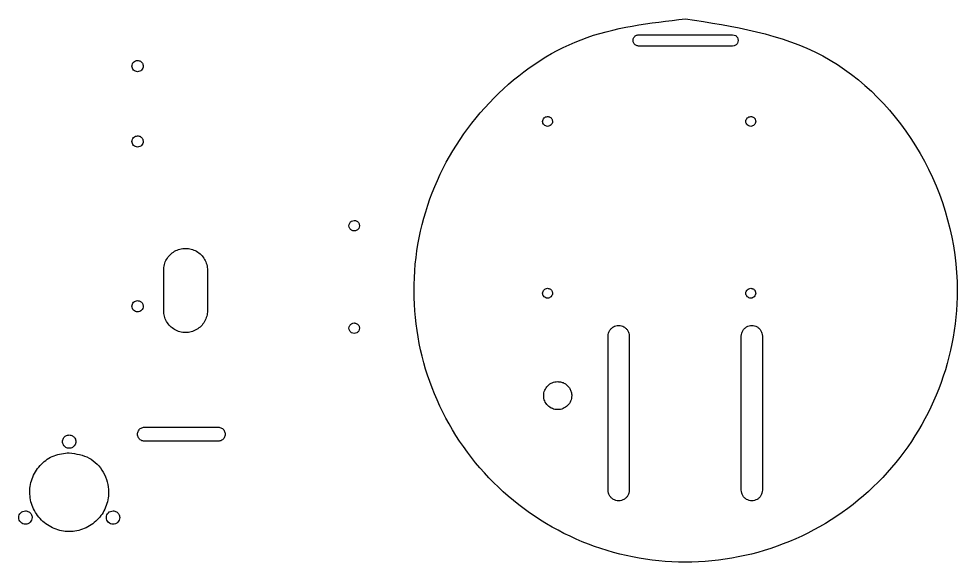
# Model space of a CAD drawing. Extents: x -2460 to 46339, y -15816 to 2995.
# Drawn here: x 20628 to 46339, y -15816 to -934 of the extents above; entities that cross this region are included whole.
import ezdxf

# ---------------------------------------------------------------- set-up
doc = ezdxf.new("R2010")
doc.units = 0
doc.layers.add('Layer_1', color=7, linetype='CONTINUOUS')

msp = doc.modelspace()

# ---------------------------------------------------------------- linework, layer by layer
at = {"layer": 'Layer_1', "color": 7}
for points in [[(38897.599226, -933.75325)], [(37611.324016, -1373.435768)], [(23882.762359, -2076.162865)], [(35114.665603, -3611.096848)], [(40682.751801, -3611.096848)], [(23882.762359, -4140.146469)], [(29819.436356, -6456.740995)], [(25198.090599, -7221.752394)], [(25198.090599, -7221.752394)], [(35114.665603, -8315.111165)], [(40682.751801, -8315.111165)], [(23882.762359, -8652.161665)], [(29819.436356, -9264.753809)], [(37063.946876, -9333.748337)], [(37063.946876, -9333.748337)], [(40712.036984, -9333.748337)], [(40712.036984, -9333.748337)], [(25198.090623, -9525.75253)], [(35393.130873, -10869.745209)], [(22010.776656, -12331.022439)], [(24074.762461, -12117.767295)], [(22010.776656, -12816.482987)], [(37063.946876, -14133.738562)], [(40712.036984, -14133.738562)], [(20810.768615, -14409.489651)], [(23210.763727, -14409.489651)]]:
    msp.add_lwpolyline(points, close=True, dxfattribs=at)
for points in [[(37457.724078, -1527.035205), (37457.724078, -1527.035707)], [(37611.324016, -1373.435768), (40184.118275, -1373.435768)], [(40337.718213, -1527.035707), (40337.718213, -1527.035205)], [(40184.118275, -1680.635143), (37611.324016, -1680.635143)], [(24598.090626, -8925.752557), (24598.090626, -7821.752367)], [(25798.090596, -7821.752367), (25798.090596, -8925.752557)], [(36775.947463, -13845.739149), (36775.947463, -9621.74775)], [(37351.94629, -9621.74775), (37351.94629, -13845.739149)], [(40424.03757, -13845.739149), (40424.03757, -9621.74775)], [(41000.036397, -9621.74775), (41000.036397, -13845.739149)], [(23882.762359, -12309.766412), (23882.762359, -12309.767397)], [(24074.762461, -12117.767295), (26090.762198, -12117.767295)], [(26282.7623, -12309.767397), (26282.7623, -12309.766412)], [(26090.762198, -12501.766513), (24074.762461, -12501.766513)]]:
    msp.add_lwpolyline(points, dxfattribs=at)
for points, knots in [([(38897.599226, -933.75325), (37917.871078, -1046.805039), (35975.861091, -1270.89547), (33501.059948, -2989.924448), (31842.815439, -5447.791704), (31264.858448, -8375.62171), (31845.528522, -11293.590358), (33498.102327, -13773.320043), (35977.487336, -15425.802547), (38896.728857, -16006.492152), (41819.742817, -15428.547274), (44295.546683, -13770.234717), (45948.40089, -11295.690735), (46601.323203, -8047.535043), (45639.111569, -4501.730822), (42793.146576, -1541.508556), (40209.08106, -1138.361222), (38897.599226, -933.75325)], [0, 0, 0, 0, 2920.328376, 5788.653607, 8708.981983, 11629.310359, 14497.635589, 17417.963966, 20338.292342, 23206.617572, 26126.945949, 29047.274325, 31915.599555, 34835.927931, 38725.998201, 42500.690169, 46390.760439, 46390.760439, 46390.760439, 46390.760439]), ([(37457.724078, -1527.035707), (37458.748013, -1513.593679), (37460.787409, -1486.82086), (37476.903913, -1449.366873), (37501.423581, -1417.135271), (37533.655183, -1392.615603), (37571.109169, -1376.4991), (37597.881988, -1374.459703), (37611.324016, -1373.435768)], [0, 0, 0, 0, 40.208606, 80.08447, 120.293076, 160.501682, 200.377547, 240.586152, 240.586152, 240.586152, 240.586152]), ([(37611.324016, -1680.635143), (37597.881988, -1679.611208), (37571.109169, -1677.571812), (37533.655183, -1661.455308), (37501.423581, -1636.93564), (37476.903913, -1604.704038), (37460.787409, -1567.250052), (37458.748013, -1540.477233), (37457.724078, -1527.035205)], [0, 0, 0, 0, 40.208606, 80.08447, 120.293076, 160.501682, 200.377547, 240.586152, 240.586152, 240.586152, 240.586152]), ([(40184.118275, -1373.435768), (40211.032951, -1377.66056), (40264.064024, -1385.984838), (40325.169144, -1447.089958), (40333.493421, -1500.12103), (40337.718213, -1527.035707)], [0, 0, 0, 0, 80.31113, 158.240257, 238.551388, 238.551388, 238.551388, 238.551388]), ([(40337.718213, -1527.035205), (40333.493421, -1553.949881), (40325.169144, -1606.980953), (40264.064024, -1668.086074), (40211.032951, -1676.410351), (40184.118275, -1680.635143)], [0, 0, 0, 0, 80.31113, 158.240257, 238.551388, 238.551388, 238.551388, 238.551388]), ([(23882.762359, -2076.162865), (23862.535713, -2078.496837), (23822.442602, -2083.12322), (23771.349932, -2118.612852), (23737.115206, -2169.35592), (23725.183188, -2229.801442), (23737.171224, -2290.043384), (23771.288846, -2341.237778), (23822.476272, -2375.353648), (23882.744038, -2387.341707), (23943.09183, -2375.411349), (23994.198886, -2341.169976), (24028.34563, -2290.101953), (24039.041708, -2236.43657), (24032.823915, -2189.556678), (24017.310483, -2152.091619), (23992.628374, -2119.862999), (23960.440284, -2095.342533), (23922.974919, -2079.226238), (23896.203623, -2077.186813), (23882.762359, -2076.162865)], [0, 0, 0, 0, 60.290652, 119.507691, 179.798343, 240.088995, 299.306034, 359.596686, 419.887338, 479.104377, 539.395029, 599.685681, 658.90272, 719.193372, 759.401977, 799.277842, 839.486448, 879.695053, 919.570918, 959.779524, 959.779524, 959.779524, 959.779524]), ([(35114.665603, -3611.096848), (35096.967285, -3613.139074), (35061.885807, -3617.18716), (35017.179714, -3648.240593), (34987.224324, -3692.640784), (34976.783806, -3745.530625), (34987.27334, -3798.242333), (35017.126263, -3843.037435), (35061.915268, -3872.888825), (35114.649572, -3883.378379), (35167.453899, -3872.939314), (35212.17258, -3842.978108), (35242.050985, -3798.29358), (35251.410056, -3751.336363), (35245.969485, -3710.316451), (35232.395231, -3677.534519), (35210.798382, -3649.334472), (35182.633798, -3627.87906), (35149.851599, -3613.7773), (35126.426711, -3611.992803), (35114.665603, -3611.096848)], [0, 0, 0, 0, 52.754329, 104.569246, 157.323575, 210.077905, 261.892822, 314.647151, 367.40148, 419.216397, 471.970726, 524.725055, 576.539973, 629.294302, 664.476837, 699.368225, 734.55076, 769.733296, 804.624683, 839.807219, 839.807219, 839.807219, 839.807219]), ([(40682.751801, -3611.096848), (40665.053482, -3613.139074), (40629.972005, -3617.18716), (40585.265911, -3648.240593), (40555.310521, -3692.640784), (40544.870004, -3745.530625), (40555.359537, -3798.242333), (40585.212461, -3843.037435), (40630.001466, -3872.888825), (40682.735769, -3883.378379), (40735.540096, -3872.939314), (40780.258777, -3842.978108), (40810.137183, -3798.29358), (40819.496253, -3751.336363), (40814.055683, -3710.316451), (40800.481428, -3677.534519), (40778.884579, -3649.334472), (40750.719996, -3627.87906), (40717.937796, -3613.7773), (40694.512908, -3611.992803), (40682.751801, -3611.096848)], [0, 0, 0, 0, 52.754329, 104.569246, 157.323575, 210.077905, 261.892822, 314.647151, 367.40148, 419.216397, 471.970726, 524.725055, 576.539973, 629.294302, 664.476837, 699.368225, 734.55076, 769.733296, 804.624683, 839.807219, 839.807219, 839.807219, 839.807219]), ([(23882.762359, -4140.146469), (23862.535713, -4142.480442), (23822.442602, -4147.106825), (23771.349932, -4182.596457), (23737.115206, -4233.339525), (23725.183188, -4293.785047), (23737.171224, -4354.026989), (23771.288846, -4405.221383), (23822.476272, -4439.337253), (23882.744038, -4451.325312), (23943.09183, -4439.394953), (23994.198886, -4405.153581), (24028.34563, -4354.085557), (24039.041708, -4300.420175), (24032.823915, -4253.540283), (24017.310483, -4216.075224), (23992.628374, -4183.846604), (23960.440284, -4159.326138), (23922.974919, -4143.209843), (23896.203623, -4141.170418), (23882.762359, -4140.146469)], [0, 0, 0, 0, 60.290652, 119.507691, 179.798343, 240.088995, 299.306034, 359.596686, 419.887338, 479.104377, 539.395029, 599.685681, 658.90272, 719.193372, 759.401977, 799.277842, 839.486448, 879.695053, 919.570918, 959.779524, 959.779524, 959.779524, 959.779524]), ([(29819.436356, -6456.740995), (29794.051539, -6460.698806), (29744.034813, -6468.497041), (29688.970493, -6525.825858), (29668.567468, -6600.608741), (29688.970591, -6676.177025), (29744.034429, -6731.196229), (29819.437847, -6751.617112), (29894.832407, -6731.18862), (29949.92229, -6676.206783), (29966.814188, -6613.221309), (29960.112622, -6563.056007), (29945.57697, -6527.92197), (29922.435285, -6497.710476), (29892.259539, -6474.721776), (29857.135603, -6459.612947), (29832.037531, -6457.70096), (29819.436356, -6456.740995)], [0, 0, 0, 0, 75.291691, 148.350252, 223.641943, 298.933633, 371.992195, 447.283886, 522.575576, 595.634138, 670.925828, 708.621399, 746.005025, 783.700596, 821.396166, 858.779792, 896.475363, 896.475363, 896.475363, 896.475363]), ([(24598.090626, -7821.752367), (24602.090372, -7769.244425), (24610.056767, -7664.663064), (24673.011882, -7518.358378), (24768.791868, -7392.453636), (24894.69661, -7296.67365), (25041.001296, -7233.718535), (25145.582657, -7225.75214), (25198.090599, -7221.752394)], [0, 0, 0, 0, 157.064921, 312.830074, 469.894996, 626.959917, 782.72507, 939.789991, 939.789991, 939.789991, 939.789991]), ([(25198.090623, -7221.752394), (25250.598565, -7225.75214), (25355.179926, -7233.718535), (25501.484612, -7296.67365), (25627.389353, -7392.453636), (25723.169339, -7518.358378), (25786.124455, -7664.663064), (25794.090849, -7769.244425), (25798.090596, -7821.752367)], [0, 0, 0, 0, 157.064921, 312.830074, 469.894996, 626.959917, 782.72507, 939.789991, 939.789991, 939.789991, 939.789991]), ([(35114.665603, -8315.111165), (35096.967285, -8317.153391), (35061.885807, -8321.201477), (35017.179714, -8352.25491), (34987.224324, -8396.655102), (34976.783806, -8449.544942), (34987.27334, -8502.25665), (35017.126263, -8547.051752), (35061.915268, -8576.903143), (35114.649572, -8587.392696), (35167.453899, -8576.953631), (35212.17258, -8546.992425), (35242.050985, -8502.307897), (35251.410056, -8455.35068), (35245.969485, -8414.330768), (35232.395231, -8381.548836), (35210.798382, -8353.348789), (35182.633798, -8331.893377), (35149.851599, -8317.791617), (35126.426711, -8316.007121), (35114.665603, -8315.111165)], [0, 0, 0, 0, 52.754329, 104.569246, 157.323575, 210.077905, 261.892822, 314.647151, 367.40148, 419.216397, 471.970726, 524.725055, 576.539973, 629.294302, 664.476837, 699.368225, 734.55076, 769.733296, 804.624683, 839.807219, 839.807219, 839.807219, 839.807219]), ([(40682.751801, -8315.111165), (40665.053482, -8317.153391), (40629.972005, -8321.201477), (40585.265911, -8352.25491), (40555.310521, -8396.655102), (40544.870004, -8449.544942), (40555.359537, -8502.25665), (40585.212461, -8547.051752), (40630.001466, -8576.903143), (40682.735769, -8587.392696), (40735.540096, -8576.953631), (40780.258777, -8546.992425), (40810.137183, -8502.307897), (40819.496253, -8455.35068), (40814.055683, -8414.330768), (40800.481428, -8381.548836), (40778.884579, -8353.348789), (40750.719996, -8331.893377), (40717.937796, -8317.791617), (40694.512908, -8316.007121), (40682.751801, -8315.111165)], [0, 0, 0, 0, 52.754329, 104.569246, 157.323575, 210.077905, 261.892822, 314.647151, 367.40148, 419.216397, 471.970726, 524.725055, 576.539973, 629.294302, 664.476837, 699.368225, 734.55076, 769.733296, 804.624683, 839.807219, 839.807219, 839.807219, 839.807219]), ([(23882.762359, -8652.161665), (23862.535713, -8654.495638), (23822.442602, -8659.122021), (23771.349932, -8694.611653), (23737.115206, -8745.354721), (23725.183188, -8805.800243), (23737.171224, -8866.042185), (23771.288846, -8917.236579), (23822.476272, -8951.352449), (23882.744038, -8963.340508), (23943.09183, -8951.410149), (23994.198886, -8917.168777), (24028.34563, -8866.100753), (24039.041708, -8812.435371), (24032.823915, -8765.555479), (24017.310483, -8728.09042), (23992.628374, -8695.8618), (23960.440284, -8671.341333), (23922.974919, -8655.225038), (23896.203623, -8653.185614), (23882.762359, -8652.161665)], [0, 0, 0, 0, 60.290652, 119.507691, 179.798343, 240.088995, 299.306034, 359.596686, 419.887338, 479.104377, 539.395029, 599.685681, 658.90272, 719.193372, 759.401977, 799.277842, 839.486448, 879.695053, 919.570918, 959.779524, 959.779524, 959.779524, 959.779524]), ([(25798.090596, -8925.752557), (25794.090849, -8978.257538), (25786.124455, -9082.833003), (25723.169339, -9229.181753), (25627.389353, -9354.917989), (25501.484612, -9451.32705), (25355.179926, -9511.946688), (25198.090615, -9532.684131), (25041.001303, -9511.946691), (24894.69661, -9451.32705), (24768.791868, -9354.917989), (24673.011882, -9229.181753), (24610.056767, -9082.833003), (24602.090372, -8978.257538), (24598.090626, -8925.752557)], [0, 0, 0, 0, 157.064921, 312.830074, 469.894996, 626.959917, 782.72507, 939.789991, 1096.854937, 1252.62009, 1409.685011, 1566.749932, 1722.515085, 1879.580007, 1879.580007, 1879.580007, 1879.580007]), ([(29819.436356, -9264.753809), (29794.051539, -9268.71162), (29744.034813, -9276.509855), (29688.970493, -9333.838671), (29668.567468, -9408.621555), (29688.970591, -9484.189838), (29744.034429, -9539.209043), (29819.437847, -9559.629926), (29894.832407, -9539.201434), (29949.92229, -9484.219597), (29966.814188, -9421.234123), (29960.112622, -9371.068821), (29945.57697, -9335.934783), (29922.435285, -9305.72329), (29892.259539, -9282.73459), (29857.135603, -9267.625761), (29832.037531, -9265.713774), (29819.436356, -9264.753809)], [0, 0, 0, 0, 75.291691, 148.350252, 223.641943, 298.933633, 371.992195, 447.283886, 522.575576, 595.634138, 670.925828, 708.621399, 746.005025, 783.700596, 821.396166, 858.779792, 896.475363, 896.475363, 896.475363, 896.475363]), ([(36775.947463, -9621.74775), (36777.867337, -9596.543988), (36781.691199, -9546.345035), (36811.909594, -9476.118926), (36857.883896, -9415.68477), (36918.318052, -9369.710468), (36988.544161, -9339.492073), (37038.743114, -9335.668211), (37063.946876, -9333.748337)], [0, 0, 0, 0, 75.391012, 150.158137, 225.549149, 300.940161, 375.707285, 451.098297, 451.098297, 451.098297, 451.098297]), ([(37063.946876, -9333.748337), (37089.150638, -9335.668211), (37139.349591, -9339.492073), (37209.575701, -9369.710468), (37270.009856, -9415.68477), (37315.984158, -9476.118926), (37346.202553, -9546.345035), (37350.026415, -9596.543988), (37351.94629, -9621.74775)], [0, 0, 0, 0, 75.391012, 150.158137, 225.549149, 300.940161, 375.707285, 451.098297, 451.098297, 451.098297, 451.098297]), ([(40424.03757, -9621.74775), (40425.957445, -9596.543988), (40429.781306, -9546.345035), (40459.999702, -9476.118926), (40505.974003, -9415.68477), (40566.408159, -9369.710468), (40636.634268, -9339.492073), (40686.833222, -9335.668211), (40712.036984, -9333.748337)], [0, 0, 0, 0, 75.391012, 150.158137, 225.549149, 300.940161, 375.707285, 451.098297, 451.098297, 451.098297, 451.098297]), ([(40712.036984, -9333.748337), (40737.240745, -9335.668211), (40787.439699, -9339.492073), (40857.665808, -9369.710468), (40918.099964, -9415.68477), (40964.074265, -9476.118926), (40994.292661, -9546.345035), (40998.116522, -9596.543988), (41000.036397, -9621.74775)], [0, 0, 0, 0, 75.391012, 150.158137, 225.549149, 300.940161, 375.707285, 451.098297, 451.098297, 451.098297, 451.098297]), ([(35393.130873, -10869.745209), (35342.56434, -10875.58013), (35242.331728, -10887.14607), (35114.60026, -10975.870003), (35029.013586, -11102.727465), (34999.18359, -11253.841025), (35029.153632, -11404.445634), (35114.447545, -11532.431409), (35242.415902, -11617.720944), (35393.085069, -11647.691042), (35543.954303, -11617.865195), (35671.721734, -11532.261904), (35757.088454, -11404.592054), (35783.828608, -11270.428818), (35768.284148, -11153.229279), (35729.500634, -11059.566784), (35667.795462, -10978.995367), (35587.325368, -10917.6943), (35493.662109, -10877.403629), (35426.733978, -10872.305077), (35393.130873, -10869.745209)], [0, 0, 0, 0, 150.726384, 298.768739, 449.495122, 600.221506, 748.263861, 898.990245, 1049.716629, 1197.758983, 1348.485367, 1499.211751, 1647.254106, 1797.98049, 1898.501839, 1998.191339, 2098.712688, 2199.234037, 2298.923537, 2399.444886, 2399.444886, 2399.444886, 2399.444886]), ([(22010.776656, -12331.022439), (21978.622568, -12336.035664), (21915.268072, -12345.913425), (21845.519961, -12418.529897), (21819.676139, -12513.254846), (21845.520085, -12608.974636), (21915.267586, -12678.665601), (22010.778545, -12704.532043), (22106.278285, -12678.655963), (22176.058776, -12609.01233), (22197.455171, -12529.23076), (22188.966525, -12465.688069), (22170.554706, -12421.184972), (22141.241917, -12382.917094), (22103.01932, -12353.798086), (22058.529017, -12334.660244), (22026.738139, -12332.238394), (22010.776656, -12331.022439)], [0, 0, 0, 0, 95.369438, 187.910247, 283.279685, 378.649122, 471.189932, 566.559369, 661.928807, 754.469616, 849.839054, 897.586758, 944.939333, 992.687037, 1040.434741, 1087.787316, 1135.535021, 1135.535021, 1135.535021, 1135.535021]), ([(23882.762359, -12309.767397), (23884.042279, -12292.964846), (23886.591526, -12259.498791), (23906.737175, -12212.681265), (23937.386788, -12172.391724), (23977.676329, -12141.742111), (24024.493855, -12121.596463), (24057.95991, -12119.047215), (24074.762461, -12117.767295)], [0, 0, 0, 0, 50.260804, 100.105681, 150.366485, 200.627289, 250.472166, 300.73297, 300.73297, 300.73297, 300.73297]), ([(24074.762461, -12501.766513), (24057.95991, -12500.486594), (24024.493855, -12497.937346), (23977.676329, -12477.791697), (23937.386788, -12447.142084), (23906.737175, -12406.852544), (23886.591526, -12360.035017), (23884.042279, -12326.568963), (23882.762359, -12309.766412)], [0, 0, 0, 0, 50.260804, 100.105681, 150.366485, 200.627289, 250.472166, 300.73297, 300.73297, 300.73297, 300.73297]), ([(26090.762198, -12117.767295), (26107.564749, -12119.047215), (26141.030804, -12121.596463), (26187.84833, -12141.742111), (26228.137871, -12172.391724), (26258.787484, -12212.681265), (26278.933132, -12259.498791), (26281.48238, -12292.964846), (26282.7623, -12309.767397)], [0, 0, 0, 0, 50.260804, 100.105681, 150.366485, 200.627289, 250.472166, 300.73297, 300.73297, 300.73297, 300.73297]), ([(26282.7623, -12309.766412), (26281.48238, -12326.568963), (26278.933132, -12360.035017), (26258.787484, -12406.852544), (26228.137871, -12447.142084), (26187.84833, -12477.791697), (26141.030804, -12497.937346), (26107.564749, -12500.486594), (26090.762198, -12501.766513)], [0, 0, 0, 0, 50.260804, 100.105681, 150.366485, 200.627289, 250.472166, 300.73297, 300.73297, 300.73297, 300.73297]), ([(22010.776656, -12816.482987), (21868.558122, -12832.893723), (21586.653581, -12865.422963), (21227.408425, -13114.959309), (20986.695627, -13471.746321), (20902.798685, -13896.7537), (20987.089462, -14320.329592), (21226.979093, -14680.290181), (21586.889649, -14920.166559), (22010.650312, -15004.460171), (22434.958588, -14920.564987), (22794.3493, -14679.842311), (23034.279635, -14320.634485), (23129.058636, -13849.128238), (22989.38282, -13334.414968), (22576.259066, -12904.705489), (22201.152961, -12846.18413), (22010.776656, -12816.482987)], [0, 0, 0, 0, 423.918433, 840.288026, 1264.206459, 1688.124892, 2104.494485, 2528.412918, 2952.331351, 3368.700944, 3792.619377, 4216.53781, 4632.907403, 5056.825836, 5621.513186, 6169.452081, 6734.139432, 6734.139432, 6734.139432, 6734.139432]), ([(37351.94629, -13845.739149), (37350.026415, -13870.941489), (37346.202553, -13921.137612), (37315.984158, -13991.384873), (37270.009856, -14051.738146), (37209.575701, -14098.014403), (37139.349591, -14127.111771), (37063.946876, -14137.065724), (36988.544161, -14127.111771), (36918.318052, -14098.014403), (36857.883896, -14051.738146), (36811.909594, -13991.384873), (36781.691199, -13921.137612), (36777.867337, -13870.941489), (36775.947463, -13845.739149)], [0, 0, 0, 0, 75.391012, 150.158137, 225.549149, 300.940161, 375.707285, 451.098297, 526.48931, 601.256434, 676.647446, 752.038458, 826.805583, 902.196595, 902.196595, 902.196595, 902.196595]), ([(41000.036397, -13845.739149), (40998.116522, -13870.941489), (40994.292661, -13921.137612), (40964.074265, -13991.384873), (40918.099964, -14051.738146), (40857.665808, -14098.014403), (40787.439699, -14127.111771), (40712.036984, -14137.065724), (40636.634268, -14127.111771), (40566.408159, -14098.014403), (40505.974003, -14051.738146), (40459.999702, -13991.384873), (40429.781306, -13921.137612), (40425.957445, -13870.941489), (40424.03757, -13845.739149)], [0, 0, 0, 0, 75.391012, 150.158137, 225.549149, 300.940161, 375.707285, 451.098297, 526.48931, 601.256434, 676.647446, 752.038458, 826.805583, 902.196595, 902.196595, 902.196595, 902.196595]), ([(20810.768615, -14409.489651), (20786.74948, -14412.261243), (20739.138926, -14417.755071), (20678.466399, -14459.898995), (20637.812675, -14520.15637), (20623.643408, -14591.935405), (20637.879196, -14663.47269), (20678.393859, -14724.266013), (20739.178909, -14764.778596), (20810.746858, -14779.014411), (20882.409839, -14764.847115), (20943.099449, -14724.185498), (20983.648695, -14663.542239), (20996.350284, -14599.814618), (20988.966656, -14544.144763), (20970.544463, -14499.655019), (20941.234467, -14461.383545), (20903.011122, -14432.2655), (20858.521015, -14413.127406), (20826.730111, -14410.70559), (20810.768615, -14409.489651)], [0, 0, 0, 0, 71.595127, 141.915339, 213.510466, 285.105593, 355.425804, 427.020931, 498.616059, 568.93627, 640.531397, 712.126524, 782.446736, 854.041863, 901.789567, 949.142142, 996.889846, 1044.63755, 1091.990125, 1139.737829, 1139.737829, 1139.737829, 1139.737829]), ([(23210.763727, -14409.489651), (23186.744593, -14412.261243), (23139.134039, -14417.755071), (23078.461511, -14459.898995), (23037.807787, -14520.15637), (23023.63852, -14591.935405), (23037.874309, -14663.47269), (23078.388972, -14724.266013), (23139.174021, -14764.778596), (23210.741971, -14779.014411), (23282.404952, -14764.847115), (23343.094562, -14724.185498), (23383.643807, -14663.542239), (23396.345397, -14599.814618), (23388.961769, -14544.144763), (23370.539575, -14499.655019), (23341.22958, -14461.383545), (23303.006235, -14432.2655), (23258.516128, -14413.127406), (23226.725223, -14410.70559), (23210.763727, -14409.489651)], [0, 0, 0, 0, 71.595127, 141.915339, 213.510466, 285.105593, 355.425804, 427.020931, 498.616059, 568.93627, 640.531397, 712.126524, 782.446736, 854.041863, 901.789567, 949.142142, 996.889846, 1044.63755, 1091.990125, 1139.737829, 1139.737829, 1139.737829, 1139.737829])]:
    msp.add_open_spline(points, degree=3, knots=knots, dxfattribs=at)

doc.saveas('drawing.dxf')
